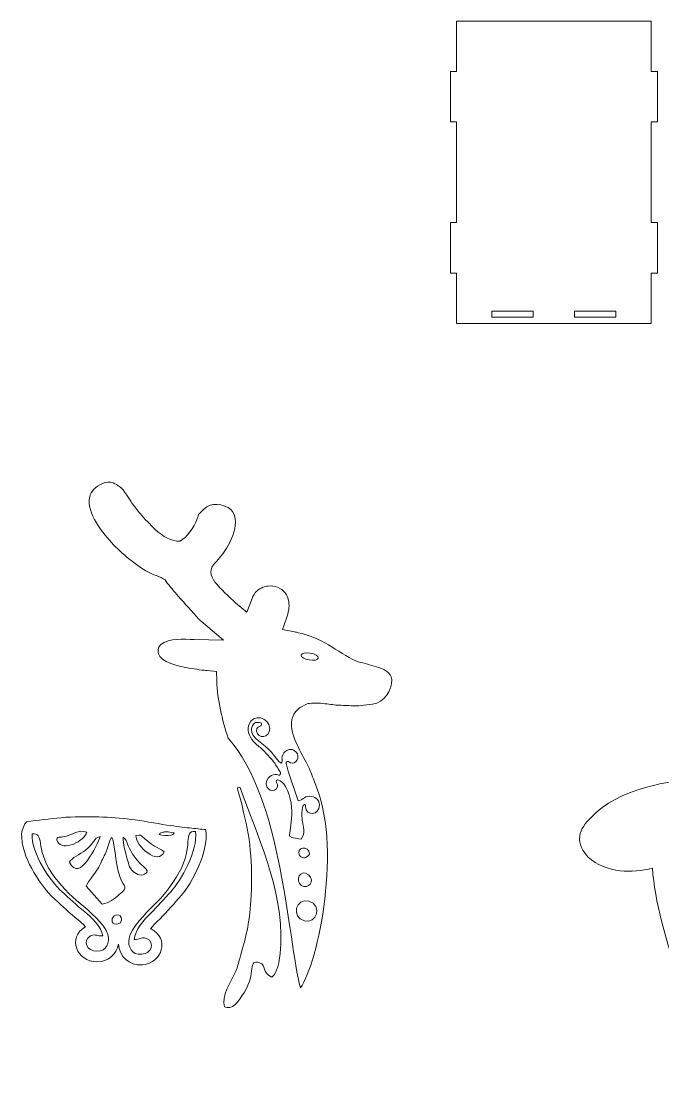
# Model space of a CAD drawing. Header units: centimetres. Extents: x -44.3 to 42.3, y -34.7 to 33.3.
# Drawn here: x -44.3 to -3, y -34.7 to 33.3 of the extents above; entities that cross this region are included whole.
import ezdxf

# ---------------------------------------------------------------- set-up
doc = ezdxf.new("R2010")
doc.units = ezdxf.units.CM
doc.header["$MEASUREMENT"] = 0
doc.layers.add('layer 1', color=7, linetype='Continuous')

msp = doc.modelspace()

# ---------------------------------------------------------------- linework, layer by layer
at = {"layer": 'layer 1', "color": 250, "lineweight": 9}
for points, knots in [([(-16.25874, 23.59236), (-16.25874, 23.59236), (-16.25873, 20.34792), (-16.25873, 20.34792), (-16.25873, 20.34792), (-16.25873, 20.34792), (-16.65873, 20.34793), (-16.65873, 20.34793), (-16.65873, 20.34793), (-16.65873, 20.34793), (-16.65873, 17.10347), (-16.65873, 17.10347), (-16.65873, 17.10347), (-16.65873, 17.10347), (-16.25873, 17.10348), (-16.25873, 17.10348), (-16.25873, 17.10348), (-16.25873, 17.10348), (-16.25873, 13.85903), (-16.25873, 13.85903), (-16.25873, 13.85903), (-16.25873, 13.85903), (-3.7254, 13.85906), (-3.7254, 13.85906), (-3.7254, 13.85906), (-3.7254, 13.85906), (-3.72541, 17.1035), (-3.72541, 17.1035), (-3.72541, 17.1035), (-3.72541, 17.1035), (-3.32541, 17.10349), (-3.32541, 17.10349), (-3.32541, 17.10349), (-3.32541, 17.10349), (-3.32542, 20.34795), (-3.32542, 20.34795), (-3.32542, 20.34795), (-3.32542, 20.34795), (-3.72541, 20.34794), (-3.72541, 20.34794), (-3.72541, 20.34794), (-3.72541, 20.34794), (-3.72542, 23.59239), (-3.72542, 23.59239), (-3.72542, 23.59239), (-3.72542, 23.59239), (-3.72543, 26.83683), (-3.72543, 26.83683), (-3.72543, 26.83683), (-3.72543, 26.83683), (-3.32543, 26.83683), (-3.32543, 26.83683), (-3.32543, 26.83683), (-3.32543, 26.83683), (-3.32543, 30.08128), (-3.32543, 30.08128), (-3.32543, 30.08128), (-3.32543, 30.08128), (-3.72543, 30.08127), (-3.72543, 30.08127), (-3.72543, 30.08127), (-3.72543, 30.08127), (-3.72543, 33.32572), (-3.72543, 33.32572), (-3.72543, 33.32572), (-3.72543, 33.32572), (-16.25876, 33.3257), (-16.25876, 33.3257), (-16.25876, 33.3257), (-16.25876, 33.3257), (-16.25875, 30.08125), (-16.25875, 30.08125), (-16.25875, 30.08125), (-16.25875, 30.08125), (-16.65875, 30.08126), (-16.65875, 30.08126), (-16.65875, 30.08126), (-16.65875, 30.08126), (-16.65874, 26.8368), (-16.65874, 26.8368), (-16.65874, 26.8368), (-16.65874, 26.8368), (-16.25875, 26.83681), (-16.25875, 26.83681), (-16.25875, 26.83681), (-16.25875, 26.83681), (-16.25874, 23.59236), (-16.25874, 23.59236)], [0, 0, 0, 0, 0.04347826, 0.04347826, 0.04347826, 0.04347826, 0.08695652, 0.08695652, 0.08695652, 0.08695652, 0.13043478, 0.13043478, 0.13043478, 0.13043478, 0.17391304, 0.17391304, 0.17391304, 0.17391304, 0.2173913, 0.2173913, 0.2173913, 0.2173913, 0.26086957, 0.26086957, 0.26086957, 0.26086957, 0.30434783, 0.30434783, 0.30434783, 0.30434783, 0.34782609, 0.34782609, 0.34782609, 0.34782609, 0.39130435, 0.39130435, 0.39130435, 0.39130435, 0.43478261, 0.43478261, 0.43478261, 0.43478261, 0.47826087, 0.47826087, 0.47826087, 0.47826087, 0.52173913, 0.52173913, 0.52173913, 0.52173913, 0.56521739, 0.56521739, 0.56521739, 0.56521739, 0.60869565, 0.60869565, 0.60869565, 0.60869565, 0.65217391, 0.65217391, 0.65217391, 0.65217391, 0.69565217, 0.69565217, 0.69565217, 0.69565217, 0.73913043, 0.73913043, 0.73913043, 0.73913043, 0.7826087, 0.7826087, 0.7826087, 0.7826087, 0.82608696, 0.82608696, 0.82608696, 0.82608696, 0.86956522, 0.86956522, 0.86956522, 0.86956522, 0.91304348, 0.91304348, 0.91304348, 0.91304348, 1, 1, 1, 1]), ([(-13.99205, 14.25904), (-13.99205, 14.25904), (-11.32539, 14.25904), (-11.32539, 14.25904), (-11.32539, 14.25904), (-11.32539, 14.25904), (-11.32539, 14.65904), (-11.32539, 14.65904), (-11.32539, 14.65904), (-11.32539, 14.65904), (-13.99206, 14.65904), (-13.99206, 14.65904), (-13.99206, 14.65904), (-13.99206, 14.65904), (-13.99205, 14.25904), (-13.99205, 14.25904)], [0, 0, 0, 0, 0.2, 0.2, 0.2, 0.2, 0.4, 0.4, 0.4, 0.4, 0.6, 0.6, 0.6, 0.6, 1, 1, 1, 1]), ([(-8.65873, 14.25904), (-8.65873, 14.25904), (-5.99206, 14.25905), (-5.99206, 14.25905), (-5.99206, 14.25905), (-5.99206, 14.25905), (-5.99207, 14.65905), (-5.99207, 14.65905), (-5.99207, 14.65905), (-5.99207, 14.65905), (-8.65873, 14.65904), (-8.65873, 14.65904), (-8.65873, 14.65904), (-8.65873, 14.65904), (-8.65873, 14.25904), (-8.65873, 14.25904)], [0, 0, 0, 0, 0.2, 0.2, 0.2, 0.2, 0.4, 0.4, 0.4, 0.4, 0.6, 0.6, 0.6, 0.6, 1, 1, 1, 1]), ([(9.23394, -16.11707), (9.44024, -15.94445), (9.60965, -15.73068), (9.7235, -15.46215), (9.7235, -15.46215), (10.28574, -14.13625), (10.49828, -11.76865), (10.0886, -10.44632), (10.0886, -10.44632), (9.68472, -9.14275), (9.36298, -7.90084), (9.32572, -6.5606), (9.32572, -6.5606), (9.32572, -6.5606), (9.15214, -6.54476), (9.15214, -6.54476), (9.15214, -6.54476), (8.92294, -6.52362), (8.67962, -6.48063), (8.44981, -6.44907), (8.44981, -6.44907), (7.64138, -6.33822), (6.27581, -6.08102), (5.78558, -5.37555), (5.78558, -5.37555), (5.55701, -5.04663), (5.50784, -4.6607), (5.59209, -4.27447), (5.59209, -4.27447), (5.63469, -4.07928), (5.81834, -3.82678), (5.97088, -3.7016), (5.97088, -3.7016), (6.7159, -3.09014), (7.668, -3.2034), (8.55537, -3.22347), (8.55537, -3.22347), (8.48437, -3.16355), (8.41718, -3.10736), (8.34473, -3.02664), (8.34473, -3.02664), (7.9022, -2.53354), (7.45396, -2.04248), (7.01381, -1.5409), (7.01381, -1.5409), (6.7379, -1.22643), (6.43718, -0.88826), (6.19452, -0.54686), (6.19452, -0.54686), (6.09393, -0.4834), (5.79717, -0.38387), (5.69101, -0.33946), (5.69101, -0.33946), (3.74804, 0.47309), (-0.24323, 4.1887), (1.56757, 6.22693), (1.56757, 6.22693), (2.01522, 6.73088), (2.91745, 7.08944), (3.56145, 6.82158), (3.56145, 6.82158), (3.70817, 6.76762), (3.9342, 6.61561), (4.07372, 6.53601), (4.07372, 6.53601), (4.51492, 6.28442), (4.87593, 5.55969), (5.1796, 5.14948), (5.1796, 5.14948), (5.36158, 4.90362), (5.56694, 4.67786), (5.75658, 4.4383), (5.75658, 4.4383), (5.75658, 4.4383), (6.40342, 3.76764), (6.40342, 3.76764), (6.40342, 3.76764), (6.59544, 3.56865), (7.17534, 3.12729), (7.44476, 3.11906), (7.44476, 3.11906), (7.69277, 3.28809), (8.07664, 3.93573), (8.13713, 4.20489), (8.13713, 4.20489), (8.24113, 4.66761), (8.90156, 5.22329), (9.32897, 5.38884), (9.32897, 5.38884), (9.35324, 5.39825), (9.37432, 5.40522), (9.39941, 5.41217), (9.39941, 5.41217), (10.32118, 5.66752), (11.585, 5.20457), (11.8078, 4.23853), (11.8078, 4.23853), (12.12228, 2.875), (11.23805, 1.4767), (10.32476, 0.51384), (10.32476, 0.51384), (10.17372, 0.3546), (10.8372, -0.22384), (10.97556, -0.36972), (10.97556, -0.36972), (11.09468, -0.49536), (11.37938, -0.7828), (11.6502, -1.0109), (11.6502, -1.0109), (11.75701, -0.72858), (11.90333, -0.48424), (12.12829, -0.27538), (12.12829, -0.27538), (12.30318, -0.11295), (12.50846, 0.01306), (12.73117, 0.09848), (12.73117, 0.09848), (12.89649, 0.16188), (13.07022, 0.20249), (13.2464, 0.21981), (13.2464, 0.21981), (13.55434, 0.25008), (13.86857, 0.20898), (14.15709, 0.09658), (14.15709, 0.09658), (14.7803, -0.14623), (15.19414, -0.67907), (15.30132, -1.33672), (15.30132, -1.33672), (15.37796, -1.80703), (15.29433, -2.28582), (15.12929, -2.73719), (15.12929, -2.73719), (15.2221, -2.75511), (15.31473, -2.77442), (15.4074, -2.79574), (15.4074, -2.79574), (16.16382, -2.96991), (16.8657, -3.25779), (17.53433, -3.6522), (17.53433, -3.6522), (18.08814, -3.97886), (18.71094, -4.42131), (19.27905, -4.67548), (19.27905, -4.67548), (19.68097, -4.77284), (20.08006, -4.88314), (20.47705, -4.99874), (20.47705, -4.99874), (21.16265, -5.19835), (21.24802, -5.31394), (21.72787, -5.76615), (21.72787, -5.76615), (21.91978, -5.947), (21.99961, -6.19544), (21.9497, -6.45011), (21.9497, -6.45011), (21.97666, -7.50315), (21.22823, -8.57272), (20.12337, -8.71484), (20.12337, -8.71484), (20.12337, -8.71484), (19.39033, -8.80912), (19.39033, -8.80912), (19.39033, -8.80912), (19.01778, -8.85687), (18.41303, -8.80527), (18.01549, -8.80076), (18.01549, -8.80076), (17.36835, -8.79334), (16.72183, -8.60118), (16.03619, -8.6805), (16.03619, -8.6805), (15.82766, -8.75074), (15.54787, -8.93822), (15.50262, -9.16688), (15.50262, -9.16688), (15.42905, -9.53928), (15.63981, -10.05983), (15.79455, -10.38978), (15.79455, -10.38978), (15.99627, -10.81989), (16.21955, -11.23792), (16.45434, -11.65076), (16.45434, -11.65076), (19.41886, -18.20584), (17.32987, -26.64851), (12.47436, -34.5634), (12.47436, -34.5634), (11.67697, -34.53273), (10.8796, -34.50206), (10.08222, -34.4714), (10.08222, -34.4714), (10.70604, -30.81451), (10.3533, -29.45381), (7.02472, -29.36707), (7.02472, -29.36707), (2.78133, -29.25652), (3.6735, -31.63031), (3.8258, -34.65542), (3.8258, -34.65542), (2.90573, -34.62474), (1.98569, -34.59408), (1.06563, -34.5634), (1.06563, -34.5634), (-0.75604, -31.94235), (-3.34428, -25.39352), (-3.64443, -21.21536), (-3.64443, -21.21536), (-4.31491, -21.38061), (-5.03339, -21.45103), (-5.71705, -21.37801), (-5.71705, -21.37801), (-6.45425, -21.29929), (-7.24415, -21.02928), (-7.779, -20.49708), (-7.779, -20.49708), (-8.14267, -20.13524), (-8.39587, -19.68892), (-8.32717, -19.15941), (-8.32717, -19.15941), (-8.26349, -18.6686), (-7.94932, -18.30892), (-7.62199, -17.96573), (-7.62199, -17.96573), (-5.79249, -16.04769), (-2.70739, -15.61549), (-0.18507, -15.37816), (-0.18507, -15.37816), (1.33523, -15.23399), (3.46172, -15.29921), (4.96801, -15.54512), (4.96801, -15.54512), (5.72157, -15.66815), (6.47248, -15.79712), (7.22841, -15.90673), (7.22841, -15.90673), (7.6341, -15.96555), (8.67912, -16.06523), (9.23394, -16.11707)], [0, 0, 0, 0, 0.01639344, 0.01639344, 0.01639344, 0.01639344, 0.03278689, 0.03278689, 0.03278689, 0.03278689, 0.04918033, 0.04918033, 0.04918033, 0.04918033, 0.06557377, 0.06557377, 0.06557377, 0.06557377, 0.08196721, 0.08196721, 0.08196721, 0.08196721, 0.09836066, 0.09836066, 0.09836066, 0.09836066, 0.1147541, 0.1147541, 0.1147541, 0.1147541, 0.13114754, 0.13114754, 0.13114754, 0.13114754, 0.14754098, 0.14754098, 0.14754098, 0.14754098, 0.16393443, 0.16393443, 0.16393443, 0.16393443, 0.18032787, 0.18032787, 0.18032787, 0.18032787, 0.19672131, 0.19672131, 0.19672131, 0.19672131, 0.21311475, 0.21311475, 0.21311475, 0.21311475, 0.2295082, 0.2295082, 0.2295082, 0.2295082, 0.24590164, 0.24590164, 0.24590164, 0.24590164, 0.26229508, 0.26229508, 0.26229508, 0.26229508, 0.27868852, 0.27868852, 0.27868852, 0.27868852, 0.29508197, 0.29508197, 0.29508197, 0.29508197, 0.31147541, 0.31147541, 0.31147541, 0.31147541, 0.32786885, 0.32786885, 0.32786885, 0.32786885, 0.3442623, 0.3442623, 0.3442623, 0.3442623, 0.36065574, 0.36065574, 0.36065574, 0.36065574, 0.37704918, 0.37704918, 0.37704918, 0.37704918, 0.39344262, 0.39344262, 0.39344262, 0.39344262, 0.40983607, 0.40983607, 0.40983607, 0.40983607, 0.42622951, 0.42622951, 0.42622951, 0.42622951, 0.44262295, 0.44262295, 0.44262295, 0.44262295, 0.45901639, 0.45901639, 0.45901639, 0.45901639, 0.47540984, 0.47540984, 0.47540984, 0.47540984, 0.49180328, 0.49180328, 0.49180328, 0.49180328, 0.50819672, 0.50819672, 0.50819672, 0.50819672, 0.52459016, 0.52459016, 0.52459016, 0.52459016, 0.54098361, 0.54098361, 0.54098361, 0.54098361, 0.55737705, 0.55737705, 0.55737705, 0.55737705, 0.57377049, 0.57377049, 0.57377049, 0.57377049, 0.59016393, 0.59016393, 0.59016393, 0.59016393, 0.60655738, 0.60655738, 0.60655738, 0.60655738, 0.62295082, 0.62295082, 0.62295082, 0.62295082, 0.63934426, 0.63934426, 0.63934426, 0.63934426, 0.6557377, 0.6557377, 0.6557377, 0.6557377, 0.67213115, 0.67213115, 0.67213115, 0.67213115, 0.68852459, 0.68852459, 0.68852459, 0.68852459, 0.70491803, 0.70491803, 0.70491803, 0.70491803, 0.72131148, 0.72131148, 0.72131148, 0.72131148, 0.73770492, 0.73770492, 0.73770492, 0.73770492, 0.75409836, 0.75409836, 0.75409836, 0.75409836, 0.7704918, 0.7704918, 0.7704918, 0.7704918, 0.78688525, 0.78688525, 0.78688525, 0.78688525, 0.80327869, 0.80327869, 0.80327869, 0.80327869, 0.81967213, 0.81967213, 0.81967213, 0.81967213, 0.83606557, 0.83606557, 0.83606557, 0.83606557, 0.85245902, 0.85245902, 0.85245902, 0.85245902, 0.86885246, 0.86885246, 0.86885246, 0.86885246, 0.8852459, 0.8852459, 0.8852459, 0.8852459, 0.90163934, 0.90163934, 0.90163934, 0.90163934, 0.91803279, 0.91803279, 0.91803279, 0.91803279, 0.93442623, 0.93442623, 0.93442623, 0.93442623, 0.95081967, 0.95081967, 0.95081967, 0.95081967, 0.96721311, 0.96721311, 0.96721311, 0.96721311, 1, 1, 1, 1]), ([(-26.33096, -28.92743), (-25.18581, -27.34627), (-23.57204, -19.69532), (-25.44676, -15.59869), (-25.44676, -15.59869), (-25.5722, -15.24607), (-25.71169, -14.89848), (-25.86516, -14.55711), (-25.86516, -14.55711), (-26.10274, -14.1382), (-26.32906, -13.71287), (-26.53359, -13.27676), (-26.53359, -13.27676), (-26.76181, -12.79015), (-26.98335, -12.17945), (-26.87635, -11.63819), (-26.87635, -11.63819), (-26.78165, -11.15915), (-26.34372, -10.7954), (-25.89805, -10.64529), (-25.89805, -10.64529), (-25.89805, -10.64529), (-25.83102, -10.62271), (-25.83102, -10.62271), (-25.83102, -10.62271), (-25.83102, -10.62271), (-25.76077, -10.61459), (-25.76077, -10.61459), (-25.76077, -10.61459), (-25.36972, -10.56935), (-24.98908, -10.59616), (-24.60005, -10.64245), (-24.60005, -10.64245), (-24.30228, -10.67789), (-23.99649, -10.72701), (-23.69657, -10.73044), (-23.69657, -10.73044), (-23.29826, -10.735), (-22.80093, -10.79369), (-22.41497, -10.74423), (-22.41497, -10.74423), (-22.17068, -10.71285), (-21.92638, -10.68139), (-21.6821, -10.64997), (-21.6821, -10.64997), (-20.9342, -10.55377), (-20.42334, -9.79063), (-20.44181, -9.06895), (-20.44181, -9.06895), (-20.45396, -8.59472), (-21.02868, -8.3626), (-21.43056, -8.24558), (-21.43056, -8.24558), (-21.81786, -8.13282), (-22.20681, -8.02522), (-22.5989, -7.93023), (-22.5989, -7.93023), (-22.5989, -7.93023), (-22.65884, -7.91571), (-22.65884, -7.91571), (-22.65884, -7.91571), (-22.65884, -7.91571), (-22.71513, -7.89052), (-22.71513, -7.89052), (-22.71513, -7.89052), (-23.35306, -7.60512), (-23.92664, -7.18667), (-24.52682, -6.83266), (-24.52682, -6.83266), (-25.13408, -6.47446), (-25.7756, -6.21054), (-26.46312, -6.05224), (-26.46312, -6.05224), (-26.54767, -6.03278), (-26.63265, -6.0151), (-26.71785, -5.99864), (-26.71785, -5.99864), (-26.71785, -5.99864), (-27.49253, -5.84907), (-27.49253, -5.84907), (-27.49253, -5.84907), (-27.49253, -5.84907), (-27.22158, -5.10806), (-27.22158, -5.10806), (-27.22158, -5.10806), (-27.09917, -4.77328), (-27.02362, -4.40268), (-27.08167, -4.04644), (-27.08167, -4.04644), (-27.15054, -3.62387), (-27.40493, -3.2877), (-27.80658, -3.13122), (-27.80658, -3.13122), (-27.99665, -3.05716), (-28.20482, -3.03067), (-28.40761, -3.0506), (-28.40761, -3.0506), (-28.5239, -3.06204), (-28.63881, -3.08875), (-28.74794, -3.1306), (-28.74794, -3.1306), (-28.89041, -3.18524), (-29.02227, -3.26554), (-29.13418, -3.36946), (-29.13418, -3.36946), (-29.28042, -3.50524), (-29.37093, -3.66506), (-29.44102, -3.85034), (-29.44102, -3.85034), (-29.44102, -3.85034), (-29.77675, -4.73772), (-29.77675, -4.73772), (-29.77675, -4.73772), (-29.77675, -4.73772), (-30.50245, -4.12652), (-30.50245, -4.12652), (-30.50245, -4.12652), (-30.75537, -3.9135), (-31.00399, -3.67399), (-31.23179, -3.43376), (-31.23179, -3.43376), (-31.35131, -3.30772), (-31.48393, -3.19107), (-31.60487, -3.06298), (-31.60487, -3.06298), (-31.91873, -2.73056), (-32.24939, -2.27955), (-32.00731, -1.80223), (-32.00731, -1.80223), (-31.97451, -1.73755), (-31.93245, -1.67795), (-31.88254, -1.62535), (-31.88254, -1.62535), (-31.15311, -0.85632), (-30.30867, 0.36689), (-30.56675, 1.48586), (-30.56675, 1.48586), (-30.70393, 2.08065), (-31.62071, 2.30702), (-32.14093, 2.16292), (-32.14093, 2.16292), (-32.14371, 2.16214), (-32.14535, 2.16161), (-32.14803, 2.16057), (-32.14803, 2.16057), (-32.35835, 2.0791), (-32.87099, 1.68181), (-32.92697, 1.45589), (-32.92697, 1.45589), (-33.02929, 1.00061), (-33.51203, 0.22416), (-33.89653, -0.03788), (-33.89653, -0.03788), (-33.89653, -0.03788), (-34.07709, -0.16094), (-34.07709, -0.16094), (-34.07709, -0.16094), (-34.07709, -0.16094), (-34.29549, -0.15427), (-34.29549, -0.15427), (-34.29549, -0.15427), (-34.77903, -0.1395), (-35.46586, 0.35322), (-35.79989, 0.69937), (-35.79989, 0.69937), (-36.01555, 0.92288), (-36.23106, 1.14649), (-36.4467, 1.37001), (-36.4467, 1.37001), (-36.4467, 1.37001), (-36.46958, 1.39372), (-36.46958, 1.39372), (-36.46958, 1.39372), (-36.46958, 1.39372), (-36.49005, 1.41957), (-36.49005, 1.41957), (-36.49005, 1.41957), (-36.68429, 1.66494), (-36.89365, 1.89593), (-37.08026, 2.14801), (-37.08026, 2.14801), (-37.2687, 2.40258), (-37.72734, 3.20714), (-37.97893, 3.35062), (-37.97893, 3.35062), (-38.09945, 3.41936), (-38.26838, 3.54113), (-38.39085, 3.58948), (-38.39085, 3.58948), (-38.39085, 3.58948), (-38.40341, 3.59409), (-38.40341, 3.59409), (-38.40341, 3.59409), (-38.40341, 3.59409), (-38.41635, 3.59948), (-38.41635, 3.59948), (-38.41635, 3.59948), (-38.78745, 3.75381), (-39.40182, 3.45809), (-39.64978, 3.17897), (-39.64978, 3.17897), (-39.77647, 3.03637), (-39.86549, 2.8763), (-39.90894, 2.69002), (-39.90894, 2.69002), (-40.14578, 1.6748), (-39.0139, 0.28062), (-38.36709, -0.38914), (-38.36709, -0.38914), (-37.70151, -1.07835), (-36.66065, -1.94843), (-35.76945, -2.32112), (-35.76945, -2.32112), (-35.56921, -2.40487), (-35.35221, -2.46311), (-35.16669, -2.58014), (-35.16669, -2.58014), (-35.16669, -2.58014), (-35.05441, -2.65096), (-35.05441, -2.65096), (-35.05441, -2.65096), (-35.05441, -2.65096), (-34.97749, -2.75918), (-34.97749, -2.75918), (-34.97749, -2.75918), (-34.74327, -3.08868), (-34.46733, -3.39559), (-34.20081, -3.69932), (-34.20081, -3.69932), (-33.76391, -4.19723), (-33.3173, -4.68647), (-32.87489, -5.17944), (-32.87489, -5.17944), (-32.83126, -5.22806), (-32.78075, -5.26952), (-32.73095, -5.31155), (-32.73095, -5.31155), (-32.73095, -5.31155), (-31.27535, -6.54), (-31.27535, -6.54), (-31.27535, -6.54), (-31.27535, -6.54), (-33.17955, -6.49694), (-33.17955, -6.49694), (-33.17955, -6.49694), (-33.85598, -6.48164), (-34.76427, -6.36452), (-35.32254, -6.8227), (-35.32254, -6.8227), (-35.36729, -6.85942), (-35.45107, -6.96891), (-35.47277, -7.02719), (-35.47277, -7.02719), (-35.51477, -7.22627), (-35.5011, -7.42276), (-35.38231, -7.59371), (-35.38231, -7.59371), (-35.04246, -8.08278), (-33.73097, -8.30918), (-33.17861, -8.38495), (-33.17861, -8.38495), (-32.95497, -8.41562), (-32.7305, -8.45652), (-32.50635, -8.4772), (-32.50635, -8.4772), (-32.44749, -8.48258), (-32.38854, -8.48767), (-32.3297, -8.49332), (-32.3297, -8.49332), (-32.3297, -8.49332), (-31.73878, -8.55015), (-31.73878, -8.55015), (-31.73878, -8.55015), (-31.73878, -8.55015), (-31.72227, -9.14356), (-31.72227, -9.14356), (-31.72227, -9.14356), (-31.68675, -10.42099), (-31.3653, -11.63528), (-30.98925, -12.84909), (-30.98925, -12.84909), (-27.48138, -16.72077), (-27.15202, -25.77521), (-26.33096, -28.92743)], [0, 0, 0, 0, 0.01388889, 0.01388889, 0.01388889, 0.01388889, 0.02777778, 0.02777778, 0.02777778, 0.02777778, 0.04166667, 0.04166667, 0.04166667, 0.04166667, 0.05555556, 0.05555556, 0.05555556, 0.05555556, 0.06944444, 0.06944444, 0.06944444, 0.06944444, 0.08333333, 0.08333333, 0.08333333, 0.08333333, 0.09722222, 0.09722222, 0.09722222, 0.09722222, 0.11111111, 0.11111111, 0.11111111, 0.11111111, 0.125, 0.125, 0.125, 0.125, 0.13888889, 0.13888889, 0.13888889, 0.13888889, 0.15277778, 0.15277778, 0.15277778, 0.15277778, 0.16666667, 0.16666667, 0.16666667, 0.16666667, 0.18055556, 0.18055556, 0.18055556, 0.18055556, 0.19444444, 0.19444444, 0.19444444, 0.19444444, 0.20833333, 0.20833333, 0.20833333, 0.20833333, 0.22222222, 0.22222222, 0.22222222, 0.22222222, 0.23611111, 0.23611111, 0.23611111, 0.23611111, 0.25, 0.25, 0.25, 0.25, 0.26388889, 0.26388889, 0.26388889, 0.26388889, 0.27777778, 0.27777778, 0.27777778, 0.27777778, 0.29166667, 0.29166667, 0.29166667, 0.29166667, 0.30555556, 0.30555556, 0.30555556, 0.30555556, 0.31944444, 0.31944444, 0.31944444, 0.31944444, 0.33333333, 0.33333333, 0.33333333, 0.33333333, 0.34722222, 0.34722222, 0.34722222, 0.34722222, 0.36111111, 0.36111111, 0.36111111, 0.36111111, 0.375, 0.375, 0.375, 0.375, 0.38888889, 0.38888889, 0.38888889, 0.38888889, 0.40277778, 0.40277778, 0.40277778, 0.40277778, 0.41666667, 0.41666667, 0.41666667, 0.41666667, 0.43055556, 0.43055556, 0.43055556, 0.43055556, 0.44444444, 0.44444444, 0.44444444, 0.44444444, 0.45833333, 0.45833333, 0.45833333, 0.45833333, 0.47222222, 0.47222222, 0.47222222, 0.47222222, 0.48611111, 0.48611111, 0.48611111, 0.48611111, 0.5, 0.5, 0.5, 0.5, 0.51388889, 0.51388889, 0.51388889, 0.51388889, 0.52777778, 0.52777778, 0.52777778, 0.52777778, 0.54166667, 0.54166667, 0.54166667, 0.54166667, 0.55555556, 0.55555556, 0.55555556, 0.55555556, 0.56944444, 0.56944444, 0.56944444, 0.56944444, 0.58333333, 0.58333333, 0.58333333, 0.58333333, 0.59722222, 0.59722222, 0.59722222, 0.59722222, 0.61111111, 0.61111111, 0.61111111, 0.61111111, 0.625, 0.625, 0.625, 0.625, 0.63888889, 0.63888889, 0.63888889, 0.63888889, 0.65277778, 0.65277778, 0.65277778, 0.65277778, 0.66666667, 0.66666667, 0.66666667, 0.66666667, 0.68055556, 0.68055556, 0.68055556, 0.68055556, 0.69444444, 0.69444444, 0.69444444, 0.69444444, 0.70833333, 0.70833333, 0.70833333, 0.70833333, 0.72222222, 0.72222222, 0.72222222, 0.72222222, 0.73611111, 0.73611111, 0.73611111, 0.73611111, 0.75, 0.75, 0.75, 0.75, 0.76388889, 0.76388889, 0.76388889, 0.76388889, 0.77777778, 0.77777778, 0.77777778, 0.77777778, 0.79166667, 0.79166667, 0.79166667, 0.79166667, 0.80555556, 0.80555556, 0.80555556, 0.80555556, 0.81944444, 0.81944444, 0.81944444, 0.81944444, 0.83333333, 0.83333333, 0.83333333, 0.83333333, 0.84722222, 0.84722222, 0.84722222, 0.84722222, 0.86111111, 0.86111111, 0.86111111, 0.86111111, 0.875, 0.875, 0.875, 0.875, 0.88888889, 0.88888889, 0.88888889, 0.88888889, 0.90277778, 0.90277778, 0.90277778, 0.90277778, 0.91666667, 0.91666667, 0.91666667, 0.91666667, 0.93055556, 0.93055556, 0.93055556, 0.93055556, 0.94444444, 0.94444444, 0.94444444, 0.94444444, 0.95833333, 0.95833333, 0.95833333, 0.95833333, 0.97222222, 0.97222222, 0.97222222, 0.97222222, 1, 1, 1, 1]), ([(-25.69214, -7.36852), (-25.38664, -7.42143), (-25.15613, -7.56339), (-25.17729, -7.68559), (-25.17729, -7.68559), (-25.19845, -7.80779), (-25.46328, -7.86396), (-25.76878, -7.81106), (-25.76878, -7.81106), (-26.07429, -7.75814), (-26.3048, -7.61619), (-26.28364, -7.49398), (-26.28364, -7.49398), (-26.26246, -7.37178), (-25.99765, -7.3156), (-25.69214, -7.36852)], [0, 0, 0, 0, 0.2, 0.2, 0.2, 0.2, 0.4, 0.4, 0.4, 0.4, 0.6, 0.6, 0.6, 0.6, 1, 1, 1, 1]), ([(-27.66534, -15.22737), (-27.75146, -15.22275), (-28.14582, -15.07323), (-28.4111, -15.42875), (-28.4111, -15.42875), (-28.80589, -15.95792), (-28.15218, -16.46087), (-27.87159, -16.10721), (-27.87159, -16.10721), (-27.71231, -15.90648), (-27.86773, -15.71105), (-27.8695, -15.707), (-27.8695, -15.707), (-27.98519, -15.4424), (-27.57914, -15.44329), (-27.28433, -15.96717), (-27.28433, -15.96717), (-26.52043, -17.32453), (-27.09406, -19.03608), (-27.03725, -19.15787), (-27.03725, -19.15787), (-26.92075, -19.26637), (-26.40242, -19.34259), (-26.28929, -19.35099), (-26.28929, -19.35099), (-25.97589, -18.96739), (-26.15193, -18.51005), (-26.19488, -18.21627), (-26.19488, -18.21627), (-26.21226, -18.09731), (-26.33133, -17.21719), (-26.05658, -17.10593), (-26.05658, -17.10593), (-25.94766, -17.20353), (-26.00626, -17.11447), (-26.00172, -17.27552), (-26.00172, -17.27552), (-25.98492, -17.86901), (-25.10056, -17.85776), (-25.10794, -17.13823), (-25.10794, -17.13823), (-25.11165, -16.77525), (-25.44924, -16.58293), (-25.71925, -16.58584), (-25.71925, -16.58584), (-26.12181, -16.59016), (-26.23696, -16.87431), (-26.47857, -16.8854), (-26.47857, -16.8854), (-26.47857, -16.8854), (-27.12259, -14.96704), (-27.12259, -14.96704), (-27.12259, -14.96704), (-27.15779, -14.85681), (-27.18269, -14.74903), (-27.20614, -14.64237), (-27.20614, -14.64237), (-27.22843, -14.54111), (-27.31591, -14.37747), (-27.18762, -14.34423), (-27.18762, -14.34423), (-27.04066, -14.30921), (-27.04139, -14.46948), (-26.84719, -14.45843), (-26.84719, -14.45843), (-26.51471, -14.43944), (-26.26801, -13.87041), (-26.77037, -13.60932), (-26.77037, -13.60932), (-26.97181, -13.50461), (-27.27053, -13.61501), (-27.39181, -13.79577), (-27.39181, -13.79577), (-27.64005, -14.16581), (-27.41005, -14.27091), (-27.57277, -14.45836), (-27.57277, -14.45836), (-27.72151, -14.39833), (-28.05843, -13.9052), (-28.18834, -13.75505), (-28.18834, -13.75505), (-28.6809, -13.18573), (-29.52214, -12.8482), (-29.47494, -12.2678), (-29.47494, -12.2678), (-29.46381, -12.13077), (-29.38853, -11.91376), (-29.21565, -11.83843), (-29.21565, -11.83843), (-29.18898, -11.82681), (-28.71303, -11.79016), (-28.83301, -11.99167), (-28.83301, -11.99167), (-28.88497, -12.07893), (-28.82821, -12.00461), (-28.88097, -12.04685), (-28.88097, -12.04685), (-28.95177, -12.10356), (-29.19679, -12.12316), (-29.15722, -12.39084), (-29.15722, -12.39084), (-29.08015, -12.91187), (-28.30058, -12.8542), (-28.30771, -12.21592), (-28.30771, -12.21592), (-28.31571, -11.50221), (-29.42071, -11.18299), (-29.67182, -12.05039), (-29.67182, -12.05039), (-29.77753, -12.41553), (-29.54245, -12.89767), (-29.27605, -13.1558), (-29.27605, -13.1558), (-29.09297, -13.33323), (-28.85417, -13.46249), (-28.69918, -13.63792), (-28.69918, -13.63792), (-28.69918, -13.63792), (-28.22522, -14.14999), (-28.22522, -14.14999), (-28.22522, -14.14999), (-27.95489, -14.47092), (-27.87266, -14.64536), (-27.6869, -14.93253), (-27.6869, -14.93253), (-27.61083, -15.05013), (-27.58015, -15.09627), (-27.66534, -15.22737)], [0, 0, 0, 0, 0.03030303, 0.03030303, 0.03030303, 0.03030303, 0.06060606, 0.06060606, 0.06060606, 0.06060606, 0.09090909, 0.09090909, 0.09090909, 0.09090909, 0.12121212, 0.12121212, 0.12121212, 0.12121212, 0.15151515, 0.15151515, 0.15151515, 0.15151515, 0.18181818, 0.18181818, 0.18181818, 0.18181818, 0.21212121, 0.21212121, 0.21212121, 0.21212121, 0.24242424, 0.24242424, 0.24242424, 0.24242424, 0.27272727, 0.27272727, 0.27272727, 0.27272727, 0.3030303, 0.3030303, 0.3030303, 0.3030303, 0.33333333, 0.33333333, 0.33333333, 0.33333333, 0.36363636, 0.36363636, 0.36363636, 0.36363636, 0.39393939, 0.39393939, 0.39393939, 0.39393939, 0.42424242, 0.42424242, 0.42424242, 0.42424242, 0.45454545, 0.45454545, 0.45454545, 0.45454545, 0.48484848, 0.48484848, 0.48484848, 0.48484848, 0.51515152, 0.51515152, 0.51515152, 0.51515152, 0.54545455, 0.54545455, 0.54545455, 0.54545455, 0.57575758, 0.57575758, 0.57575758, 0.57575758, 0.60606061, 0.60606061, 0.60606061, 0.60606061, 0.63636364, 0.63636364, 0.63636364, 0.63636364, 0.66666667, 0.66666667, 0.66666667, 0.66666667, 0.6969697, 0.6969697, 0.6969697, 0.6969697, 0.72727273, 0.72727273, 0.72727273, 0.72727273, 0.75757576, 0.75757576, 0.75757576, 0.75757576, 0.78787879, 0.78787879, 0.78787879, 0.78787879, 0.81818182, 0.81818182, 0.81818182, 0.81818182, 0.84848485, 0.84848485, 0.84848485, 0.84848485, 0.87878788, 0.87878788, 0.87878788, 0.87878788, 0.90909091, 0.90909091, 0.90909091, 0.90909091, 0.93939394, 0.93939394, 0.93939394, 0.93939394, 1, 1, 1, 1]), ([(-29.51885, -23.30013), (-29.39979, -21.42352), (-29.50073, -19.39831), (-29.98617, -17.63667), (-29.98617, -17.63667), (-30.06526, -17.34965), (-30.09966, -17.07092), (-30.19506, -16.77701), (-30.19506, -16.77701), (-30.5509, -15.68024), (-30.27711, -16.09921), (-30.20423, -16.03067), (-30.20423, -16.03067), (-29.22907, -18.88687), (-27.3795, -22.63609), (-27.59718, -26.13253), (-27.59718, -26.13253), (-27.64263, -26.86473), (-27.68558, -27.81539), (-28.16755, -28.23456), (-28.16755, -28.23456), (-28.84167, -27.93553), (-28.49191, -27.47032), (-28.95878, -27.30748), (-28.95878, -27.30748), (-29.73007, -27.03841), (-29.17953, -28.00301), (-29.93883, -29.18983), (-29.93883, -29.18983), (-30.39461, -29.90215), (-30.69754, -30.37375), (-31.22969, -30.13893), (-31.22969, -30.13893), (-31.44318, -29.49984), (-30.81357, -28.53389), (-30.48214, -27.83763), (-30.48214, -27.83763), (-30.37431, -27.6112), (-30.32627, -27.31701), (-30.24002, -27.02332), (-30.24002, -27.02332), (-29.84362, -25.67349), (-29.61558, -24.82481), (-29.51885, -23.30013)], [0, 0, 0, 0, 0.08333333, 0.08333333, 0.08333333, 0.08333333, 0.16666667, 0.16666667, 0.16666667, 0.16666667, 0.25, 0.25, 0.25, 0.25, 0.33333333, 0.33333333, 0.33333333, 0.33333333, 0.41666667, 0.41666667, 0.41666667, 0.41666667, 0.5, 0.5, 0.5, 0.5, 0.58333333, 0.58333333, 0.58333333, 0.58333333, 0.66666667, 0.66666667, 0.66666667, 0.66666667, 0.75, 0.75, 0.75, 0.75, 0.83333333, 0.83333333, 0.83333333, 0.83333333, 1, 1, 1, 1]), ([(-32.41765, -18.73425), (-32.75221, -18.70193), (-33.08675, -18.6696), (-33.48089, -18.62563), (-33.48089, -18.62563), (-33.87503, -18.58165), (-34.32874, -18.52603), (-34.9317, -18.438), (-34.9317, -18.438), (-35.66653, -18.33072), (-36.53338, -18.15032), (-37.24517, -18.07532), (-37.24517, -18.07532), (-37.89766, -18.00652), (-38.60277, -17.93829), (-39.32349, -17.91699), (-39.32349, -17.91699), (-40.10825, -17.89377), (-40.98151, -17.88736), (-41.74019, -17.9652), (-41.74019, -17.9652), (-42.49887, -18.04304), (-43.24192, -18.11757), (-43.96856, -18.22937), (-43.96856, -18.22937), (-44.10836, -18.34661), (-44.28658, -18.78059), (-44.29508, -18.97616), (-44.29508, -18.97616), (-44.32875, -19.74981), (-44.0074, -20.57123), (-43.64399, -21.24119), (-43.64399, -21.24119), (-43.27998, -21.91225), (-42.7252, -22.70132), (-42.15396, -23.21351), (-42.15396, -23.21351), (-41.65144, -23.66407), (-41.17611, -24.13217), (-40.6437, -24.55012), (-40.6437, -24.55012), (-40.53932, -24.63205), (-40.35499, -24.79819), (-40.17954, -24.98329), (-40.17954, -24.98329), (-40.1889, -24.98828), (-40.19834, -24.99357), (-40.20803, -24.99932), (-40.20803, -24.99932), (-41.35875, -25.67953), (-40.73584, -27.25635), (-39.45089, -27.24187), (-39.45089, -27.24187), (-38.68287, -27.23323), (-38.18257, -26.74721), (-38.05519, -26.11199), (-38.05519, -26.11199), (-37.98311, -26.89709), (-37.39359, -27.50561), (-36.50043, -27.43399), (-36.50043, -27.43399), (-35.21951, -27.33129), (-34.74291, -25.70429), (-35.95081, -25.13175), (-35.95081, -25.13175), (-35.96099, -25.12692), (-35.97086, -25.12249), (-35.98065, -25.11839), (-35.98065, -25.11839), (-35.82279, -24.91807), (-35.65435, -24.73581), (-35.55789, -24.64473), (-35.55789, -24.64473), (-35.06579, -24.17999), (-34.6351, -23.67053), (-34.17574, -23.17605), (-34.17574, -23.17605), (-33.65354, -22.61395), (-33.17298, -21.77759), (-32.87161, -21.07612), (-32.87161, -21.07612), (-32.57078, -20.37583), (-32.32563, -19.52859), (-32.42965, -18.76124)], [0, 0, 0, 0, 0.04545455, 0.04545455, 0.04545455, 0.04545455, 0.09090909, 0.09090909, 0.09090909, 0.09090909, 0.13636364, 0.13636364, 0.13636364, 0.13636364, 0.18181818, 0.18181818, 0.18181818, 0.18181818, 0.22727273, 0.22727273, 0.22727273, 0.22727273, 0.27272727, 0.27272727, 0.27272727, 0.27272727, 0.31818182, 0.31818182, 0.31818182, 0.31818182, 0.36363636, 0.36363636, 0.36363636, 0.36363636, 0.40909091, 0.40909091, 0.40909091, 0.40909091, 0.45454545, 0.45454545, 0.45454545, 0.45454545, 0.5, 0.5, 0.5, 0.5, 0.54545455, 0.54545455, 0.54545455, 0.54545455, 0.59090909, 0.59090909, 0.59090909, 0.59090909, 0.63636364, 0.63636364, 0.63636364, 0.63636364, 0.68181818, 0.68181818, 0.68181818, 0.68181818, 0.72727273, 0.72727273, 0.72727273, 0.72727273, 0.77272727, 0.77272727, 0.77272727, 0.77272727, 0.81818182, 0.81818182, 0.81818182, 0.81818182, 0.86363636, 0.86363636, 0.86363636, 0.86363636, 0.90909091, 0.90909091, 0.90909091, 0.90909091, 1, 1, 1, 1]), ([(-39.06847, -25.56977), (-39.44893, -25.63157), (-39.43603, -25.41573), (-39.86609, -25.5778), (-39.86609, -25.5778), (-40.41413, -25.90177), (-40.06721, -26.57677), (-39.45846, -26.56991), (-39.45846, -26.56991), (-38.79494, -26.56244), (-38.60074, -25.99735), (-38.73498, -25.48152), (-38.73498, -25.48152), (-38.90334, -24.83468), (-39.98261, -23.93787), (-40.51862, -23.49857), (-40.51862, -23.49857), (-41.17803, -22.95815), (-41.82315, -22.2972), (-42.34707, -21.52772), (-42.34707, -21.52772), (-43.44626, -19.9134), (-42.78312, -18.89601), (-43.62372, -19.00539), (-43.62372, -19.00539), (-43.67962, -20.28959), (-42.4144, -22.07741), (-41.70535, -22.71316), (-41.70535, -22.71316), (-41.2287, -23.14053), (-40.77166, -23.59539), (-40.22875, -24.02155), (-40.22875, -24.02155), (-39.85521, -24.31483), (-39.12677, -25.01549), (-39.06847, -25.56977)], [0, 0, 0, 0, 0.1, 0.1, 0.1, 0.1, 0.2, 0.2, 0.2, 0.2, 0.3, 0.3, 0.3, 0.3, 0.4, 0.4, 0.4, 0.4, 0.5, 0.5, 0.5, 0.5, 0.6, 0.6, 0.6, 0.6, 0.7, 0.7, 0.7, 0.7, 0.8, 0.8, 0.8, 0.8, 1, 1, 1, 1]), ([(-41.65914, -19.20587), (-40.89988, -19.08881), (-40.68699, -18.67411), (-40.09581, -18.90592), (-40.09581, -18.90592), (-40.22366, -19.44735), (-41.63735, -20.18004), (-41.98916, -19.49305), (-41.98916, -19.49305), (-42.14256, -19.19349), (-41.84522, -19.23457), (-41.65914, -19.20587)], [0, 0, 0, 0, 0.25, 0.25, 0.25, 0.25, 0.5, 0.5, 0.5, 0.5, 1, 1, 1, 1]), ([(-37.03366, -25.80369), (-36.64917, -25.83055), (-36.68166, -25.6168), (-36.23863, -25.739), (-36.23863, -25.739), (-35.66335, -26.01168), (-35.94731, -26.71548), (-36.55413, -26.76415), (-36.55413, -26.76415), (-37.21559, -26.81719), (-37.46046, -26.27213), (-37.37381, -25.7462), (-37.37381, -25.7462), (-37.26513, -25.08668), (-36.27201, -24.09527), (-35.77831, -23.60897), (-35.77831, -23.60897), (-35.17087, -23.01068), (-34.58867, -22.29368), (-34.13706, -21.47971), (-34.13706, -21.47971), (-33.18955, -19.77191), (-33.94265, -18.81917), (-33.09554, -18.85149), (-33.09554, -18.85149), (-32.9229, -20.12529), (-34.0199, -22.02093), (-34.66807, -22.71869), (-34.66807, -22.71869), (-35.10379, -23.18772), (-35.51749, -23.68231), (-36.0193, -24.15617), (-36.0193, -24.15617), (-36.36454, -24.48227), (-37.02613, -25.24641), (-37.03366, -25.80369)], [0, 0, 0, 0, 0.1, 0.1, 0.1, 0.1, 0.2, 0.2, 0.2, 0.2, 0.3, 0.3, 0.3, 0.3, 0.4, 0.4, 0.4, 0.4, 0.5, 0.5, 0.5, 0.5, 0.6, 0.6, 0.6, 0.6, 0.7, 0.7, 0.7, 0.7, 0.8, 0.8, 0.8, 0.8, 1, 1, 1, 1]), ([(-34.47329, -18.93807), (-34.57089, -19.00212), (-34.39863, -19.00119), (-34.68699, -19.09136), (-34.68699, -19.09136), (-34.89711, -19.15708), (-35.21223, -19.11661), (-35.43707, -19.05561), (-35.43707, -19.05561), (-35.31006, -18.94379), (-35.48309, -18.99193), (-35.17867, -18.90617), (-35.17867, -18.90617), (-35.09078, -18.88141), (-35.08867, -18.88801), (-34.97725, -18.88204), (-34.97725, -18.88204), (-34.82943, -18.8742), (-34.65185, -18.90141), (-34.47329, -18.93807)], [0, 0, 0, 0, 0.16666667, 0.16666667, 0.16666667, 0.16666667, 0.33333333, 0.33333333, 0.33333333, 0.33333333, 0.5, 0.5, 0.5, 0.5, 0.66666667, 0.66666667, 0.66666667, 0.66666667, 1, 1, 1, 1]), ([(-40.20527, -20.07241), (-39.54065, -19.54508), (-39.68635, -19.28388), (-39.23514, -19.18703), (-39.23514, -19.18703), (-39.43603, -19.70528), (-40.55342, -22.20205), (-41.21428, -20.83676), (-41.21428, -20.83676), (-41.08299, -20.55141), (-40.52548, -20.32647), (-40.20527, -20.07241)], [0, 0, 0, 0, 0.25, 0.25, 0.25, 0.25, 0.5, 0.5, 0.5, 0.5, 1, 1, 1, 1]), ([(-38.47557, -19.24808), (-38.28661, -19.46296), (-38.31177, -20.72805), (-37.94102, -21.82291), (-37.94102, -21.82291), (-37.72221, -22.46899), (-37.35321, -22.39216), (-37.99822, -22.91016), (-37.99822, -22.91016), (-38.34455, -23.18828), (-38.63821, -23.46849), (-39.11118, -23.52667), (-39.11118, -23.52667), (-39.11118, -23.52667), (-40.13159, -22.37064), (-40.13159, -22.37064), (-40.13159, -22.37064), (-40.02477, -22.05428), (-39.4417, -21.46289), (-39.21793, -20.94453), (-39.21793, -20.94453), (-39.07942, -20.62364), (-38.95029, -20.39636), (-38.82109, -20.10232), (-38.82109, -20.10232), (-38.82109, -20.10232), (-38.58258, -19.39321), (-38.58258, -19.39321), (-38.58258, -19.39321), (-38.48974, -19.21239), (-38.53759, -19.30597), (-38.47557, -19.24808)], [0, 0, 0, 0, 0.11111111, 0.11111111, 0.11111111, 0.11111111, 0.22222222, 0.22222222, 0.22222222, 0.22222222, 0.33333333, 0.33333333, 0.33333333, 0.33333333, 0.44444444, 0.44444444, 0.44444444, 0.44444444, 0.55555556, 0.55555556, 0.55555556, 0.55555556, 0.66666667, 0.66666667, 0.66666667, 0.66666667, 0.77777778, 0.77777778, 0.77777778, 0.77777778, 1, 1, 1, 1]), ([(-37.74893, -19.22817), (-37.47323, -19.44069), (-37.55149, -19.54868), (-37.37211, -19.90813), (-37.37211, -19.90813), (-36.7259, -21.20337), (-35.82051, -21.29983), (-36.36738, -21.61269), (-36.36738, -21.61269), (-36.63639, -21.76668), (-37.00151, -21.56417), (-37.18874, -21.34816), (-37.18874, -21.34816), (-37.38917, -21.11684), (-37.36575, -21.03575), (-37.4613, -20.70327), (-37.4613, -20.70327), (-37.56086, -20.35703), (-37.79183, -19.57944), (-37.74893, -19.22817)], [0, 0, 0, 0, 0.16666667, 0.16666667, 0.16666667, 0.16666667, 0.33333333, 0.33333333, 0.33333333, 0.33333333, 0.5, 0.5, 0.5, 0.5, 0.66666667, 0.66666667, 0.66666667, 0.66666667, 1, 1, 1, 1]), ([(-35.11605, -20.15449), (-35.45942, -21.0918), (-36.98197, -19.77924), (-36.92826, -19.12136), (-36.92826, -19.12136), (-36.6317, -19.03917), (-36.60266, -19.08135), (-36.37618, -19.29629), (-36.37618, -19.29629), (-35.74155, -19.89852), (-35.25819, -19.99496), (-35.11605, -20.15449)], [0, 0, 0, 0, 0.25, 0.25, 0.25, 0.25, 0.5, 0.5, 0.5, 0.5, 1, 1, 1, 1]), ([(-25.73673, -20.32455), (-25.94161, -20.55572), (-26.15965, -20.66165), (-26.38497, -20.39479), (-26.38497, -20.39479), (-26.64034, -19.89911), (-25.79541, -19.65709), (-25.73673, -20.32455)], [0, 0, 0, 0, 0.33333333, 0.33333333, 0.33333333, 0.33333333, 1, 1, 1, 1]), ([(-25.8136, -21.6346), (-25.31122, -22.06264), (-25.85306, -22.58825), (-26.25092, -22.33729), (-26.25092, -22.33729), (-26.75233, -22.02097), (-26.29474, -21.2246), (-25.8136, -21.6346)], [0, 0, 0, 0, 0.33333333, 0.33333333, 0.33333333, 0.33333333, 1, 1, 1, 1]), ([(-25.79022, -23.34004), (-24.86746, -23.60139), (-25.31505, -24.81437), (-26.07416, -24.60965), (-26.07416, -24.60965), (-26.93817, -24.37667), (-26.6295, -23.10239), (-25.79022, -23.34004)], [0, 0, 0, 0, 0.33333333, 0.33333333, 0.33333333, 0.33333333, 1, 1, 1, 1]), ([(-37.9121, -24.74253), (-38.37702, -24.98843), (-38.58706, -24.63819), (-38.39818, -24.36127), (-38.39818, -24.36127), (-38.26469, -24.16552), (-37.69418, -24.1092), (-37.9121, -24.74253)], [0, 0, 0, 0, 0.33333333, 0.33333333, 0.33333333, 0.33333333, 1, 1, 1, 1])]:
    msp.add_open_spline(points, degree=3, knots=knots, dxfattribs=at)

doc.saveas('drawing.dxf')
